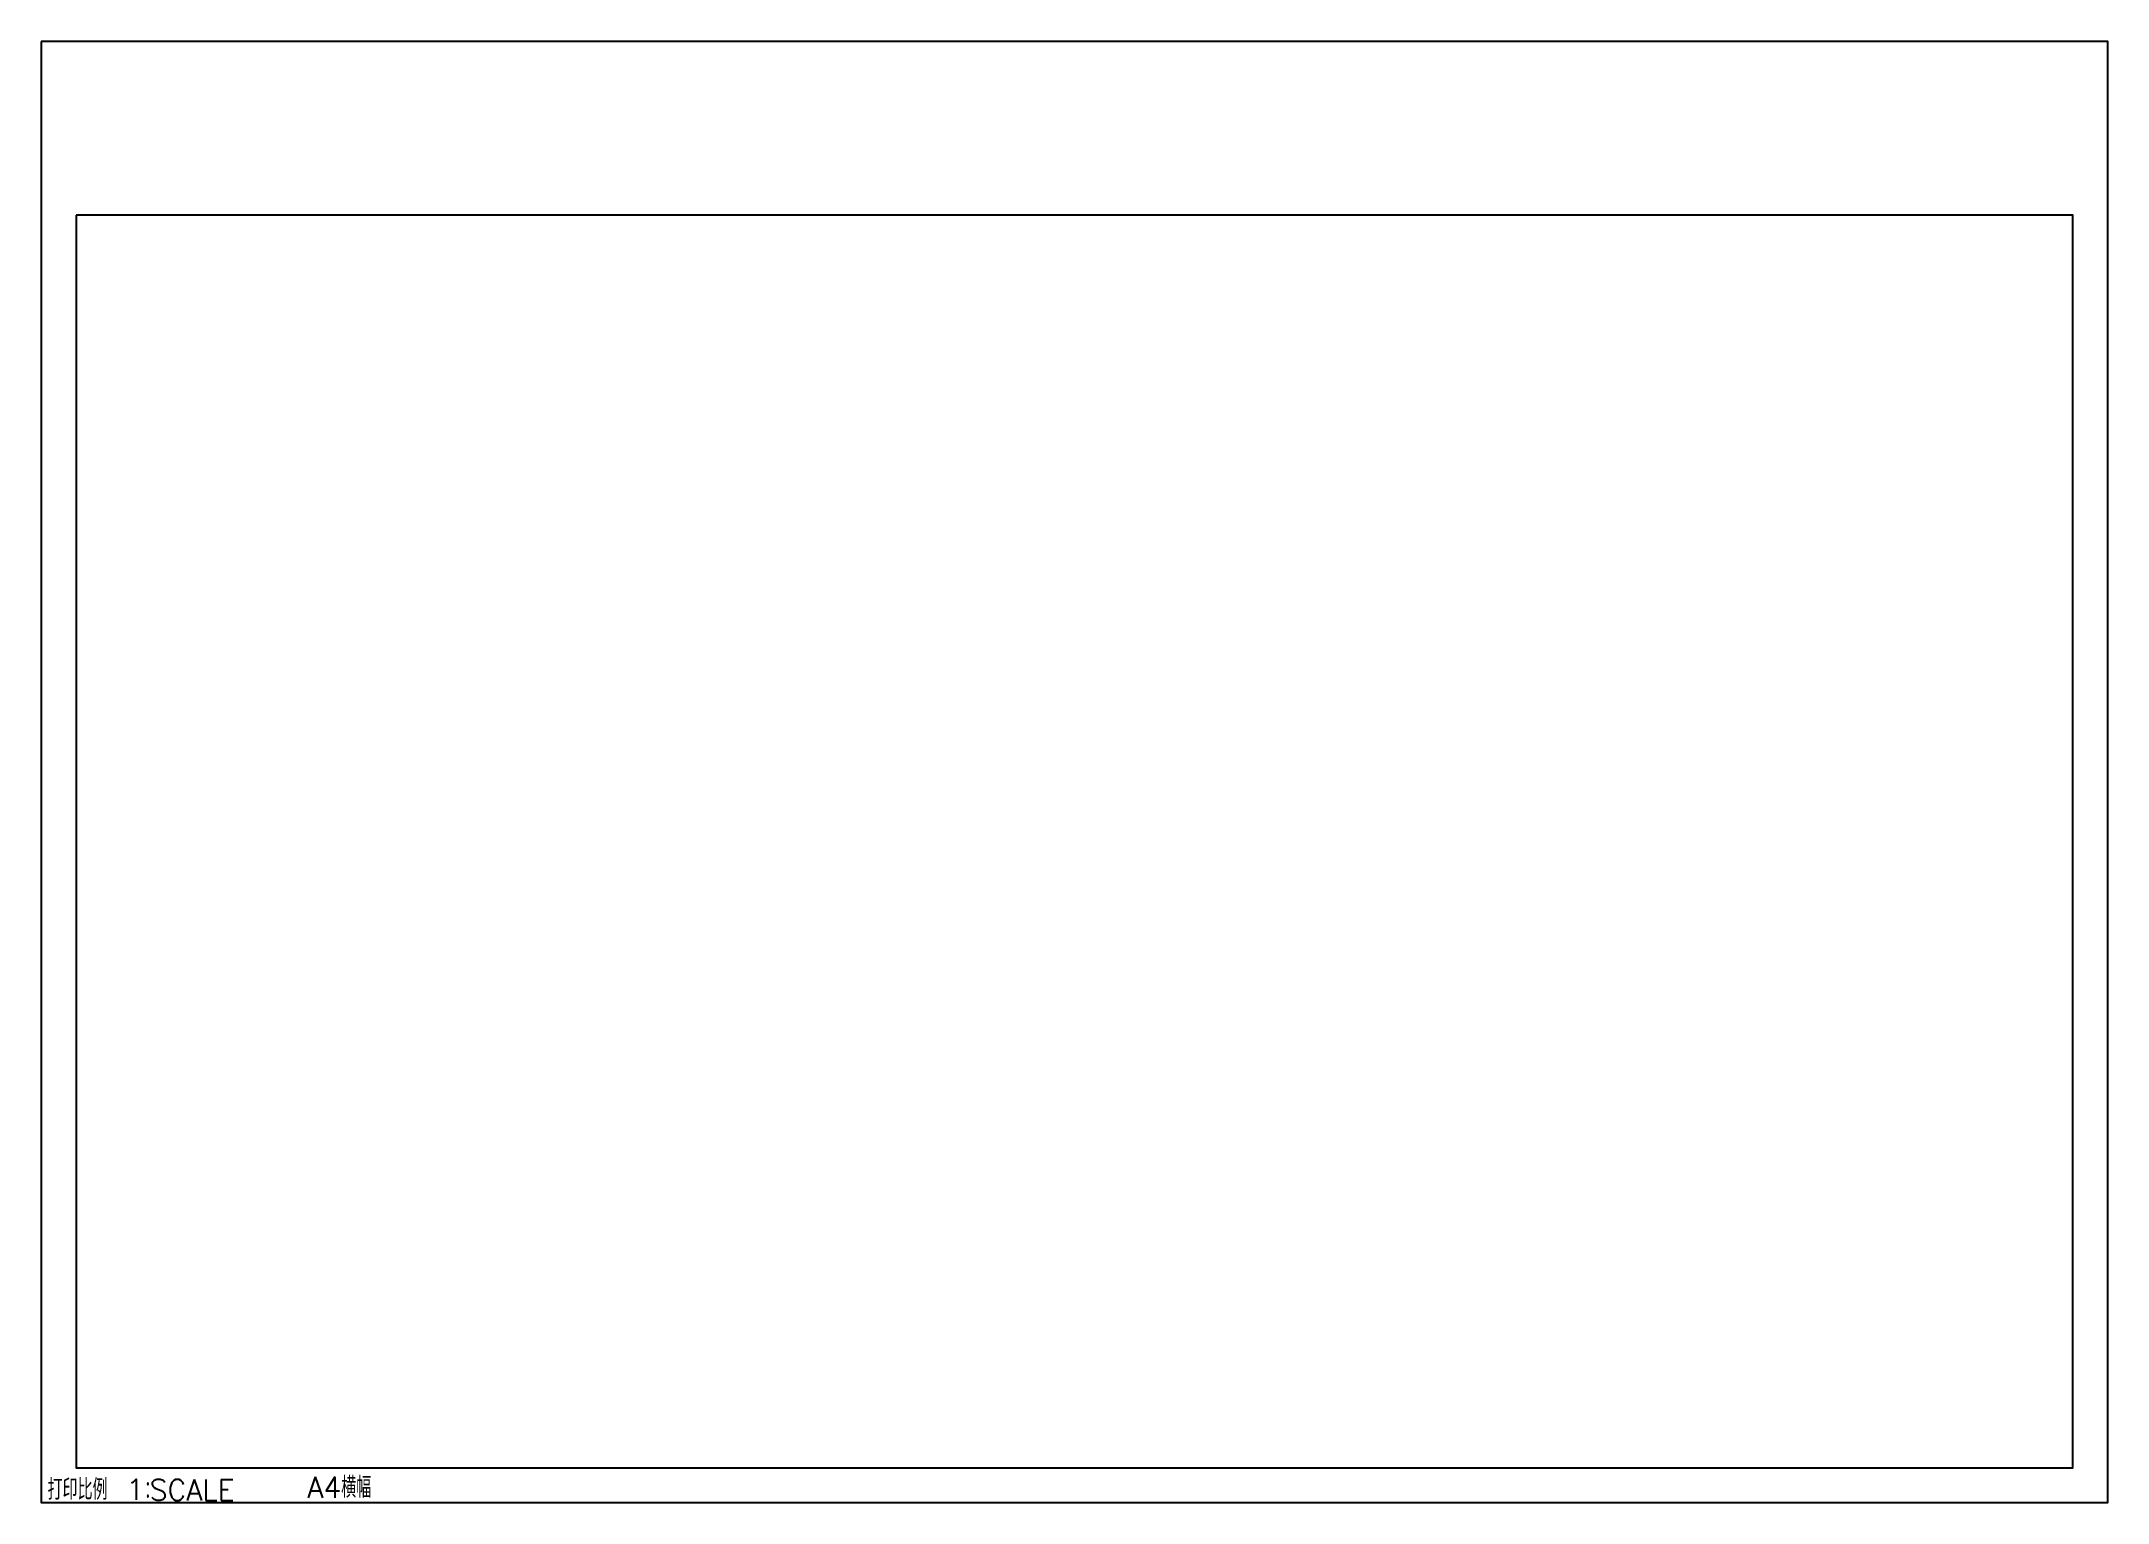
# Model space of a CAD drawing. Header units: millimetres. Extents: x -5 to 292, y -5 to 205.
import ezdxf

# ---------------------------------------------------------------- set-up
doc = ezdxf.new("R2010")
doc.units = ezdxf.units.MM
doc.layers.add('默认-粗实线', color=7, linetype='Continuous', lineweight=25)
doc.styles.add('a3-3.0', font='txt.shx', dxfattribs={"height": 3, "bigfont": 'gbcbig.shx'})

msp = doc.modelspace()

# ---------------------------------------------------------------- linework, layer by layer
at = {"layer": '默认-粗实线'}
for points in [[(-5, 205), (-5, -5), (292, -5), (292, 205)], [(0, 180), (0, 0), (287, 0), (287, 180)]]:
    msp.add_lwpolyline(points, close=True, dxfattribs=at)

# ---------------------------------------------------------------- texts
at = {"char_height": 3, "attachment_point": 1, "style": 'a3-3.0'}
for s, width, insert in [('打印比例 1：', 26.0604, (-4.11, -1.6)), ('A4横幅', 17.5715, (33.22, -1.29))]:
    msp.add_mtext_dynamic_manual_height_columns(s, width=width, gutter_width=15, heights=[0], dxfattribs=dict(at, insert=insert))
at = {"layer": '默认-粗实线', "style": 'a3-3.0'}
msp.add_attdef('SCALE', (10.56, -4.67), '1', height=3, dxfattribs=at)

doc.saveas('drawing.dxf')
